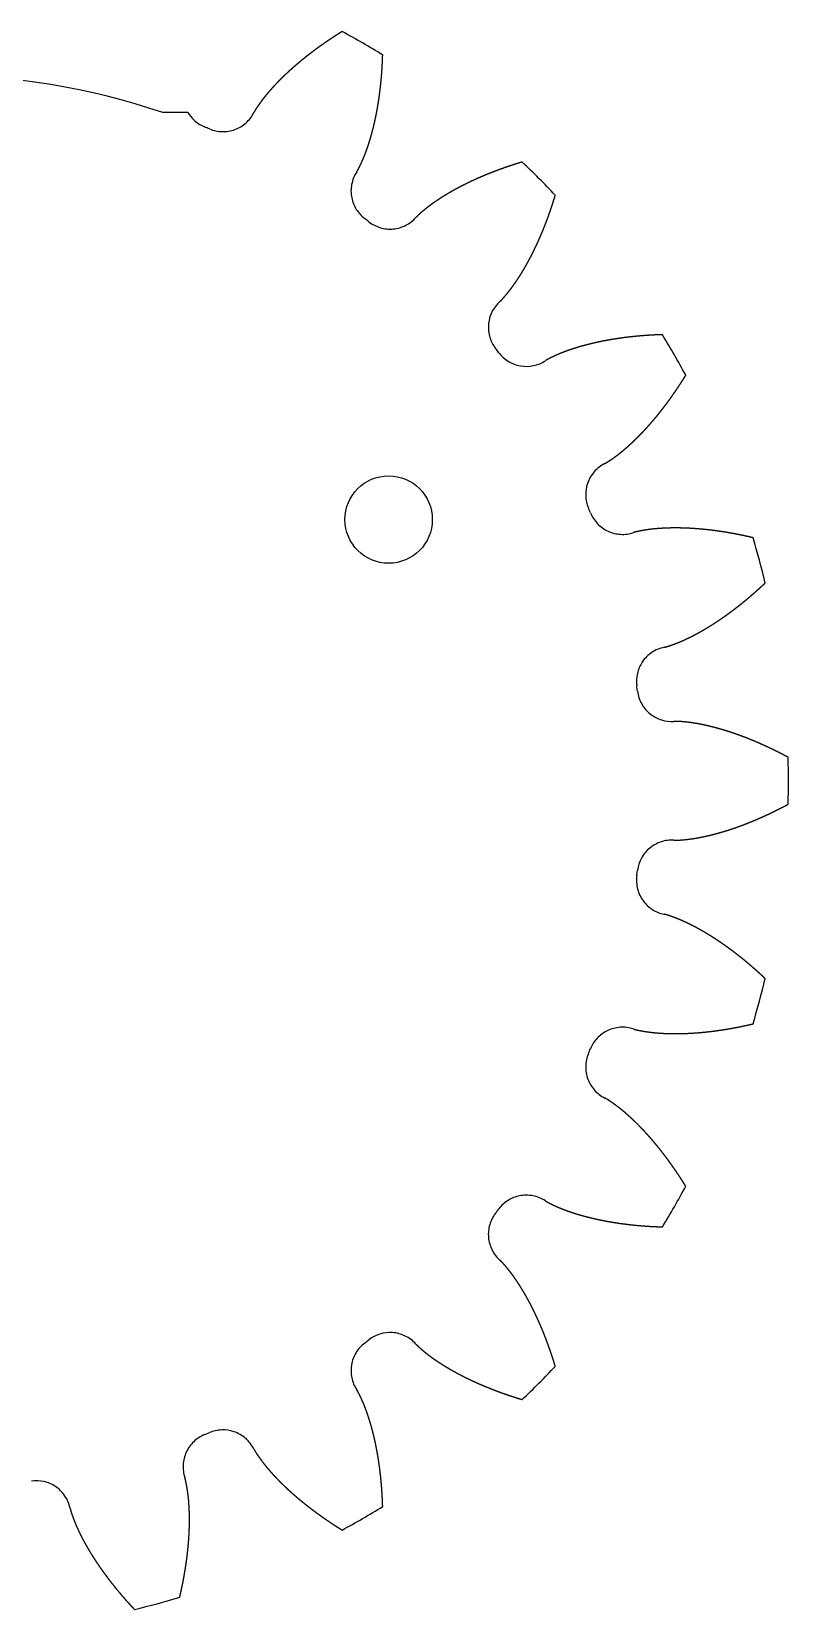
# Model space of a CAD drawing. Header units: millimetres. Extents: x 34 to 112, y -39 to 34.3.
# Drawn here: x 77.3 to 112, y -37.9 to 34.3 of the extents above; entities that cross this region are included whole.
import ezdxf

# ---------------------------------------------------------------- set-up
doc = ezdxf.new("R2010")
doc.units = ezdxf.units.MM
doc.layers.get('0').update_dxf_attribs({"linetype": 'CONTINUOUS'})

msp = doc.modelspace()

# ---------------------------------------------------------------- linework, layer by layer
msp.add_line((84.504, 30.591), (83.352, 30.591))
msp.add_circle((93.694, 11.959), 2)
for radius, start, end in [(39, 58.42315, 61.57685), (32.295, 71.30396, 108.69604), (32.349, 67.28375, 67.71625), (39, 43.42315, 46.57685), (32.349, 52.28375, 52.71625), (39, 28.42315, 31.57685), (32.349, 37.28375, 37.71625), (32.349, 22.28375, 22.71625), (39, 13.42315, 16.57685), (32.349, 7.28375, 7.71625), (39, -1.57685, 1.57685), (32.349, 352.28375, 352.71625), (39, 343.42315, 346.57685), (32.349, 337.28375, 337.71625), (39, 328.42315, 331.57685), (32.349, 322.28375, 322.71625), (32.349, 307.28375, 307.71625), (39, 313.42315, 316.57685), (32.349, 292.28375, 292.71625), (39, 298.42315, 301.57685), (39, 283.42315, 286.57685)]:
    msp.add_arc((73, 0), radius, start, end)
for points, degree, knots in [([(91.563, 34.299), (91.549, 34.29), (91.521, 34.273), (91.479, 34.246), (91.422, 34.211), (91.352, 34.167), (91.283, 34.122), (91.213, 34.077), (91.144, 34.032), (91.075, 33.987), (91.007, 33.941), (90.939, 33.895), (90.871, 33.849), (90.803, 33.803), (90.735, 33.756), (90.668, 33.709), (90.602, 33.662), (90.535, 33.615), (90.469, 33.567), (90.403, 33.519), (90.338, 33.471), (90.272, 33.423), (90.207, 33.374), (90.143, 33.325), (90.079, 33.276), (90.015, 33.227), (89.951, 33.177), (89.888, 33.127), (89.825, 33.077), (89.762, 33.026), (89.7, 32.975), (89.638, 32.924), (89.577, 32.873), (89.515, 32.821), (89.455, 32.769), (89.394, 32.717), (89.334, 32.665), (89.275, 32.612), (89.215, 32.559), (89.156, 32.506), (89.098, 32.452), (89.04, 32.399), (88.982, 32.344), (88.925, 32.29), (88.868, 32.235), (88.812, 32.18), (88.756, 32.125), (88.7, 32.069), (88.645, 32.013), (88.591, 31.957), (88.536, 31.901), (88.483, 31.844), (88.43, 31.787), (88.377, 31.729), (88.325, 31.671), (88.274, 31.613), (88.223, 31.555), (88.172, 31.496), (88.122, 31.437), (88.073, 31.377), (88.024, 31.317), (87.976, 31.257), (87.929, 31.196), (87.883, 31.135), (87.838, 31.073), (87.793, 31.011), (87.749, 30.948), (87.705, 30.885), (87.662, 30.822), (87.62, 30.759), (87.583, 30.7), (87.556, 30.653), (87.538, 30.619), (87.527, 30.598), (87.523, 30.591)], 5, [-1, -1, -1, -1, -1, -1, -0.9857143, -0.9714286, -0.9571429, -0.9428571, -0.9285714, -0.9142857, -0.9, -0.8857143, -0.8714286, -0.8571429, -0.8428571, -0.8285714, -0.8142857, -0.8, -0.7857143, -0.7714286, -0.7571429, -0.7428571, -0.7285714, -0.7142857, -0.7, -0.6857143, -0.6714286, -0.6571429, -0.6428571, -0.6285714, -0.6142857, -0.6, -0.5857143, -0.5714286, -0.5571429, -0.5428571, -0.5285714, -0.5142857, -0.5, -0.4857143, -0.4714286, -0.4571429, -0.4428571, -0.4285714, -0.4142857, -0.4, -0.3857143, -0.3714286, -0.3571429, -0.3428571, -0.3285714, -0.3142857, -0.3, -0.2857143, -0.2714286, -0.2571429, -0.2428571, -0.2285714, -0.2142857, -0.2, -0.1857143, -0.1714286, -0.1571429, -0.1428571, -0.1285714, -0.1142857, -0.1, -0.0857143, -0.0714286, -0.0571429, -0.0428571, -0.0285714, -0.0142857, -0.0064359, -0.0064359, -0.0064359, -0.0064359, -0.0064359, -0.0064359]), ([(92.231, 27.873), (92.235, 27.88), (92.248, 27.9), (92.268, 27.933), (92.295, 27.979), (92.328, 28.04), (92.362, 28.109), (92.395, 28.177), (92.428, 28.247), (92.459, 28.316), (92.491, 28.386), (92.522, 28.456), (92.552, 28.527), (92.581, 28.598), (92.61, 28.67), (92.637, 28.742), (92.664, 28.815), (92.69, 28.887), (92.716, 28.961), (92.741, 29.034), (92.766, 29.108), (92.79, 29.182), (92.813, 29.256), (92.836, 29.33), (92.859, 29.405), (92.881, 29.48), (92.902, 29.556), (92.923, 29.632), (92.943, 29.707), (92.963, 29.783), (92.983, 29.86), (93.002, 29.936), (93.02, 30.013), (93.038, 30.09), (93.056, 30.167), (93.073, 30.245), (93.089, 30.322), (93.106, 30.4), (93.122, 30.478), (93.137, 30.556), (93.152, 30.635), (93.166, 30.713), (93.181, 30.792), (93.194, 30.871), (93.208, 30.95), (93.22, 31.03), (93.233, 31.109), (93.245, 31.189), (93.257, 31.268), (93.268, 31.348), (93.279, 31.428), (93.289, 31.509), (93.299, 31.589), (93.309, 31.67), (93.318, 31.75), (93.327, 31.831), (93.336, 31.912), (93.344, 31.993), (93.352, 32.075), (93.359, 32.156), (93.366, 32.238), (93.373, 32.319), (93.379, 32.401), (93.385, 32.483), (93.391, 32.565), (93.396, 32.647), (93.401, 32.729), (93.405, 32.812), (93.409, 32.894), (93.413, 32.977), (93.416, 33.06), (93.419, 33.126), (93.42, 33.176), (93.422, 33.209), (93.422, 33.226)], 5, [0.0064359, 0.0064359, 0.0064359, 0.0064359, 0.0064359, 0.0064359, 0.0142857, 0.0285714, 0.0428571, 0.0571429, 0.0714286, 0.0857143, 0.1, 0.1142857, 0.1285714, 0.1428571, 0.1571429, 0.1714286, 0.1857143, 0.2, 0.2142857, 0.2285714, 0.2428571, 0.2571429, 0.2714286, 0.2857143, 0.3, 0.3142857, 0.3285714, 0.3428571, 0.3571429, 0.3714286, 0.3857143, 0.4, 0.4142857, 0.4285714, 0.4428571, 0.4571429, 0.4714286, 0.4857143, 0.5, 0.5142857, 0.5285714, 0.5428571, 0.5571429, 0.5714286, 0.5857143, 0.6, 0.6142857, 0.6285714, 0.6428571, 0.6571429, 0.6714286, 0.6857143, 0.7, 0.7142857, 0.7285714, 0.7428571, 0.7571429, 0.7714286, 0.7857143, 0.8, 0.8142857, 0.8285714, 0.8428571, 0.8571429, 0.8714286, 0.8857143, 0.9, 0.9142857, 0.9285714, 0.9428571, 0.9571429, 0.9714286, 0.9857143, 1, 1, 1, 1, 1, 1]), ([(84.504, 30.591), (84.581, 30.461), (84.676, 30.344), (84.927, 30.11), (85.089, 30.006), (85.267, 29.933)], 3, [0.1362712, 0.1362712, 0.1362712, 0.1362712, 0.1815143, 0.1815143, 0.238999, 0.238999, 0.238999, 0.238999]), ([(99.808, 28.326), (99.792, 28.321), (99.76, 28.311), (99.713, 28.297), (99.649, 28.277), (99.57, 28.252), (99.491, 28.227), (99.413, 28.202), (99.334, 28.176), (99.256, 28.151), (99.178, 28.124), (99.1, 28.098), (99.022, 28.071), (98.945, 28.043), (98.868, 28.016), (98.791, 27.988), (98.714, 27.96), (98.638, 27.931), (98.562, 27.902), (98.486, 27.873), (98.41, 27.844), (98.334, 27.814), (98.259, 27.783), (98.184, 27.753), (98.109, 27.722), (98.035, 27.691), (97.96, 27.659), (97.886, 27.627), (97.812, 27.595), (97.739, 27.562), (97.666, 27.529), (97.593, 27.496), (97.52, 27.463), (97.447, 27.428), (97.375, 27.394), (97.303, 27.359), (97.232, 27.324), (97.161, 27.289), (97.09, 27.253), (97.019, 27.217), (96.949, 27.18), (96.879, 27.143), (96.809, 27.106), (96.74, 27.068), (96.671, 27.03), (96.602, 26.991), (96.533, 26.952), (96.465, 26.913), (96.398, 26.873), (96.33, 26.833), (96.264, 26.793), (96.197, 26.752), (96.131, 26.71), (96.065, 26.668), (96, 26.626), (95.935, 26.583), (95.871, 26.539), (95.807, 26.496), (95.743, 26.452), (95.68, 26.407), (95.618, 26.362), (95.556, 26.316), (95.495, 26.269), (95.434, 26.222), (95.374, 26.174), (95.315, 26.125), (95.256, 26.076), (95.198, 26.027), (95.139, 25.977), (95.082, 25.927), (95.032, 25.88), (94.994, 25.841), (94.967, 25.813), (94.951, 25.796), (94.946, 25.789)], 5, [-1, -1, -1, -1, -1, -1, -0.9857143, -0.9714286, -0.9571429, -0.9428571, -0.9285714, -0.9142857, -0.9, -0.8857143, -0.8714286, -0.8571429, -0.8428571, -0.8285714, -0.8142857, -0.8, -0.7857143, -0.7714286, -0.7571429, -0.7428571, -0.7285714, -0.7142857, -0.7, -0.6857143, -0.6714286, -0.6571429, -0.6428571, -0.6285714, -0.6142857, -0.6, -0.5857143, -0.5714286, -0.5571429, -0.5428571, -0.5285714, -0.5142857, -0.5, -0.4857143, -0.4714286, -0.4571429, -0.4428571, -0.4285714, -0.4142857, -0.4, -0.3857143, -0.3714286, -0.3571429, -0.3428571, -0.3285714, -0.3142857, -0.3, -0.2857143, -0.2714286, -0.2571429, -0.2428571, -0.2285714, -0.2142857, -0.2, -0.1857143, -0.1714286, -0.1571429, -0.1428571, -0.1285714, -0.1142857, -0.1, -0.0857143, -0.0714286, -0.0571429, -0.0428571, -0.0285714, -0.0142857, -0.0064359, -0.0064359, -0.0064359, -0.0064359, -0.0064359, -0.0064359]), ([(92.231, 27.873), (92.117, 27.7), (92.039, 27.507), (91.96, 27.101), (91.96, 26.892), (92.039, 26.502), (92.11, 26.322), (92.313, 25.997), (92.443, 25.855), (92.596, 25.738)], 3, [0, 0, 0, 0, 0.0620148, 0.0620148, 0.1240296, 0.1240296, 0.1815143, 0.1815143, 0.238999, 0.238999, 0.238999, 0.238999]), ([(98.789, 21.946), (98.796, 21.951), (98.813, 21.967), (98.841, 21.994), (98.88, 22.032), (98.927, 22.082), (98.977, 22.139), (99.027, 22.198), (99.076, 22.256), (99.125, 22.315), (99.174, 22.374), (99.222, 22.434), (99.269, 22.495), (99.316, 22.556), (99.362, 22.618), (99.407, 22.68), (99.452, 22.743), (99.496, 22.807), (99.539, 22.871), (99.583, 22.935), (99.626, 23), (99.668, 23.065), (99.71, 23.131), (99.752, 23.197), (99.793, 23.264), (99.833, 23.33), (99.873, 23.398), (99.913, 23.465), (99.952, 23.533), (99.991, 23.602), (100.03, 23.671), (100.068, 23.74), (100.106, 23.809), (100.143, 23.879), (100.18, 23.949), (100.217, 24.019), (100.253, 24.09), (100.289, 24.161), (100.324, 24.232), (100.359, 24.303), (100.394, 24.375), (100.428, 24.447), (100.463, 24.52), (100.496, 24.593), (100.529, 24.666), (100.562, 24.739), (100.595, 24.812), (100.627, 24.886), (100.659, 24.96), (100.691, 25.035), (100.722, 25.109), (100.753, 25.184), (100.783, 25.259), (100.814, 25.334), (100.844, 25.41), (100.873, 25.486), (100.902, 25.562), (100.931, 25.638), (100.96, 25.714), (100.988, 25.791), (101.016, 25.868), (101.043, 25.945), (101.071, 26.022), (101.098, 26.1), (101.124, 26.178), (101.151, 26.256), (101.176, 26.334), (101.202, 26.413), (101.227, 26.491), (101.252, 26.57), (101.277, 26.649), (101.297, 26.713), (101.311, 26.76), (101.321, 26.792), (101.326, 26.808)], 5, [0.0064359, 0.0064359, 0.0064359, 0.0064359, 0.0064359, 0.0064359, 0.0142857, 0.0285714, 0.0428571, 0.0571429, 0.0714286, 0.0857143, 0.1, 0.1142857, 0.1285714, 0.1428571, 0.1571429, 0.1714286, 0.1857143, 0.2, 0.2142857, 0.2285714, 0.2428571, 0.2571429, 0.2714286, 0.2857143, 0.3, 0.3142857, 0.3285714, 0.3428571, 0.3571429, 0.3714286, 0.3857143, 0.4, 0.4142857, 0.4285714, 0.4428571, 0.4571429, 0.4714286, 0.4857143, 0.5, 0.5142857, 0.5285714, 0.5428571, 0.5571429, 0.5714286, 0.5857143, 0.6, 0.6142857, 0.6285714, 0.6428571, 0.6571429, 0.6714286, 0.6857143, 0.7, 0.7142857, 0.7285714, 0.7428571, 0.7571429, 0.7714286, 0.7857143, 0.8, 0.8142857, 0.8285714, 0.8428571, 0.8571429, 0.8714286, 0.8857143, 0.9, 0.9142857, 0.9285714, 0.9428571, 0.9571429, 0.9714286, 0.9857143, 1, 1, 1, 1, 1, 1]), ([(98.789, 21.946), (98.635, 21.808), (98.509, 21.642), (98.328, 21.27), (98.275, 21.069), (98.249, 20.671), (98.272, 20.479), (98.384, 20.113), (98.473, 19.941), (98.59, 19.79)], 3, [0, 0, 0, 0, 0.0620148, 0.0620148, 0.1240296, 0.1240296, 0.1815143, 0.1815143, 0.238999, 0.238999, 0.238999, 0.238999]), ([(106.226, 20.422), (106.209, 20.422), (106.176, 20.42), (106.126, 20.419), (106.06, 20.416), (105.977, 20.413), (105.894, 20.409), (105.812, 20.405), (105.729, 20.401), (105.647, 20.396), (105.565, 20.391), (105.483, 20.385), (105.401, 20.379), (105.319, 20.373), (105.238, 20.366), (105.156, 20.359), (105.075, 20.352), (104.993, 20.344), (104.912, 20.336), (104.831, 20.327), (104.75, 20.318), (104.67, 20.309), (104.589, 20.299), (104.509, 20.289), (104.428, 20.279), (104.348, 20.268), (104.268, 20.257), (104.189, 20.245), (104.109, 20.233), (104.03, 20.22), (103.95, 20.208), (103.871, 20.194), (103.792, 20.181), (103.713, 20.166), (103.635, 20.152), (103.556, 20.137), (103.478, 20.122), (103.4, 20.106), (103.322, 20.089), (103.245, 20.073), (103.167, 20.056), (103.09, 20.038), (103.013, 20.02), (102.936, 20.001), (102.86, 19.983), (102.783, 19.963), (102.707, 19.943), (102.632, 19.923), (102.556, 19.902), (102.48, 19.881), (102.405, 19.859), (102.33, 19.836), (102.256, 19.813), (102.182, 19.79), (102.108, 19.766), (102.034, 19.741), (101.961, 19.716), (101.887, 19.69), (101.815, 19.664), (101.742, 19.637), (101.67, 19.61), (101.598, 19.581), (101.527, 19.552), (101.456, 19.522), (101.386, 19.491), (101.316, 19.459), (101.247, 19.428), (101.177, 19.395), (101.109, 19.362), (101.04, 19.328), (100.979, 19.295), (100.933, 19.268), (100.9, 19.248), (100.88, 19.235), (100.873, 19.231)], 5, [-1, -1, -1, -1, -1, -1, -0.9857143, -0.9714286, -0.9571429, -0.9428571, -0.9285714, -0.9142857, -0.9, -0.8857143, -0.8714286, -0.8571429, -0.8428571, -0.8285714, -0.8142857, -0.8, -0.7857143, -0.7714286, -0.7571429, -0.7428571, -0.7285714, -0.7142857, -0.7, -0.6857143, -0.6714286, -0.6571429, -0.6428571, -0.6285714, -0.6142857, -0.6, -0.5857143, -0.5714286, -0.5571429, -0.5428571, -0.5285714, -0.5142857, -0.5, -0.4857143, -0.4714286, -0.4571429, -0.4428571, -0.4285714, -0.4142857, -0.4, -0.3857143, -0.3714286, -0.3571429, -0.3428571, -0.3285714, -0.3142857, -0.3, -0.2857143, -0.2714286, -0.2571429, -0.2428571, -0.2285714, -0.2142857, -0.2, -0.1857143, -0.1714286, -0.1571429, -0.1428571, -0.1285714, -0.1142857, -0.1, -0.0857143, -0.0714286, -0.0571429, -0.0428571, -0.0285714, -0.0142857, -0.0064359, -0.0064359, -0.0064359, -0.0064359, -0.0064359, -0.0064359]), ([(103.591, 14.523), (103.598, 14.527), (103.619, 14.538), (103.653, 14.556), (103.7, 14.583), (103.759, 14.62), (103.822, 14.662), (103.885, 14.705), (103.948, 14.749), (104.011, 14.793), (104.073, 14.838), (104.135, 14.883), (104.196, 14.929), (104.257, 14.976), (104.317, 15.024), (104.377, 15.073), (104.437, 15.122), (104.496, 15.172), (104.555, 15.223), (104.613, 15.274), (104.671, 15.325), (104.729, 15.377), (104.787, 15.43), (104.844, 15.483), (104.901, 15.536), (104.957, 15.591), (105.013, 15.645), (105.069, 15.7), (105.125, 15.756), (105.18, 15.812), (105.235, 15.868), (105.29, 15.925), (105.344, 15.982), (105.399, 16.04), (105.452, 16.098), (105.506, 16.156), (105.559, 16.215), (105.612, 16.275), (105.665, 16.334), (105.717, 16.394), (105.769, 16.455), (105.821, 16.515), (105.873, 16.577), (105.924, 16.638), (105.975, 16.7), (106.026, 16.762), (106.077, 16.825), (106.127, 16.888), (106.177, 16.951), (106.227, 17.015), (106.276, 17.079), (106.325, 17.143), (106.374, 17.207), (106.423, 17.272), (106.471, 17.338), (106.519, 17.403), (106.567, 17.469), (106.615, 17.535), (106.662, 17.602), (106.709, 17.668), (106.756, 17.735), (106.803, 17.803), (106.849, 17.871), (106.895, 17.939), (106.941, 18.007), (106.987, 18.075), (107.032, 18.144), (107.077, 18.213), (107.122, 18.283), (107.167, 18.352), (107.211, 18.422), (107.246, 18.479), (107.273, 18.521), (107.29, 18.549), (107.299, 18.563)], 5, [0.0064359, 0.0064359, 0.0064359, 0.0064359, 0.0064359, 0.0064359, 0.0142857, 0.0285714, 0.0428571, 0.0571429, 0.0714286, 0.0857143, 0.1, 0.1142857, 0.1285714, 0.1428571, 0.1571429, 0.1714286, 0.1857143, 0.2, 0.2142857, 0.2285714, 0.2428571, 0.2571429, 0.2714286, 0.2857143, 0.3, 0.3142857, 0.3285714, 0.3428571, 0.3571429, 0.3714286, 0.3857143, 0.4, 0.4142857, 0.4285714, 0.4428571, 0.4571429, 0.4714286, 0.4857143, 0.5, 0.5142857, 0.5285714, 0.5428571, 0.5571429, 0.5714286, 0.5857143, 0.6, 0.6142857, 0.6285714, 0.6428571, 0.6571429, 0.6714286, 0.6857143, 0.7, 0.7142857, 0.7285714, 0.7428571, 0.7571429, 0.7714286, 0.7857143, 0.8, 0.8142857, 0.8285714, 0.8428571, 0.8571429, 0.8714286, 0.8857143, 0.9, 0.9142857, 0.9285714, 0.9428571, 0.9571429, 0.9714286, 0.9857143, 1, 1, 1, 1, 1, 1]), ([(103.591, 14.523), (103.406, 14.43), (103.241, 14.302), (102.97, 13.99), (102.866, 13.809), (102.739, 13.432), (102.711, 13.241), (102.724, 12.858), (102.766, 12.669), (102.84, 12.492)], 3, [0, 0, 0, 0, 0.0620148, 0.0620148, 0.1240296, 0.1240296, 0.1815143, 0.1815143, 0.238999, 0.238999, 0.238999, 0.238999]), ([(110.379, 11.127), (110.363, 11.131), (110.331, 11.138), (110.282, 11.149), (110.217, 11.164), (110.137, 11.182), (110.056, 11.2), (109.975, 11.217), (109.894, 11.234), (109.814, 11.251), (109.733, 11.267), (109.652, 11.283), (109.571, 11.299), (109.491, 11.314), (109.41, 11.328), (109.33, 11.343), (109.249, 11.357), (109.169, 11.37), (109.088, 11.383), (109.008, 11.396), (108.927, 11.408), (108.847, 11.42), (108.767, 11.432), (108.686, 11.443), (108.606, 11.453), (108.526, 11.464), (108.446, 11.473), (108.366, 11.483), (108.286, 11.492), (108.206, 11.5), (108.126, 11.508), (108.046, 11.516), (107.966, 11.523), (107.886, 11.53), (107.807, 11.536), (107.727, 11.542), (107.648, 11.548), (107.568, 11.552), (107.489, 11.557), (107.409, 11.561), (107.33, 11.564), (107.251, 11.567), (107.172, 11.57), (107.093, 11.572), (107.014, 11.573), (106.935, 11.574), (106.857, 11.575), (106.778, 11.575), (106.7, 11.574), (106.621, 11.573), (106.543, 11.571), (106.465, 11.569), (106.387, 11.566), (106.309, 11.563), (106.232, 11.558), (106.154, 11.554), (106.077, 11.548), (105.999, 11.543), (105.922, 11.536), (105.845, 11.529), (105.768, 11.521), (105.692, 11.512), (105.615, 11.502), (105.539, 11.492), (105.464, 11.48), (105.388, 11.468), (105.313, 11.455), (105.237, 11.441), (105.162, 11.427), (105.087, 11.412), (105.02, 11.396), (104.968, 11.382), (104.931, 11.371), (104.908, 11.364), (104.9, 11.361)], 5, [-1, -1, -1, -1, -1, -1, -0.9857143, -0.9714286, -0.9571429, -0.9428571, -0.9285714, -0.9142857, -0.9, -0.8857143, -0.8714286, -0.8571429, -0.8428571, -0.8285714, -0.8142857, -0.8, -0.7857143, -0.7714286, -0.7571429, -0.7428571, -0.7285714, -0.7142857, -0.7, -0.6857143, -0.6714286, -0.6571429, -0.6428571, -0.6285714, -0.6142857, -0.6, -0.5857143, -0.5714286, -0.5571429, -0.5428571, -0.5285714, -0.5142857, -0.5, -0.4857143, -0.4714286, -0.4571429, -0.4428571, -0.4285714, -0.4142857, -0.4, -0.3857143, -0.3714286, -0.3571429, -0.3428571, -0.3285714, -0.3142857, -0.3, -0.2857143, -0.2714286, -0.2571429, -0.2428571, -0.2285714, -0.2142857, -0.2, -0.1857143, -0.1714286, -0.1571429, -0.1428571, -0.1285714, -0.1142857, -0.1, -0.0857143, -0.0714286, -0.0571429, -0.0428571, -0.0285714, -0.0142857, -0.0064359, -0.0064359, -0.0064359, -0.0064359, -0.0064359, -0.0064359]), ([(106.307, 6.111), (106.315, 6.113), (106.338, 6.118), (106.376, 6.127), (106.428, 6.14), (106.495, 6.16), (106.567, 6.185), (106.639, 6.21), (106.711, 6.236), (106.783, 6.263), (106.854, 6.29), (106.926, 6.318), (106.997, 6.346), (107.068, 6.376), (107.139, 6.407), (107.209, 6.438), (107.279, 6.471), (107.349, 6.504), (107.419, 6.537), (107.489, 6.571), (107.559, 6.606), (107.628, 6.641), (107.697, 6.677), (107.766, 6.713), (107.835, 6.751), (107.903, 6.788), (107.972, 6.826), (108.04, 6.865), (108.108, 6.904), (108.176, 6.944), (108.244, 6.984), (108.311, 7.025), (108.379, 7.066), (108.446, 7.108), (108.513, 7.15), (108.58, 7.193), (108.647, 7.236), (108.713, 7.279), (108.779, 7.323), (108.846, 7.368), (108.912, 7.413), (108.978, 7.458), (109.043, 7.504), (109.109, 7.55), (109.174, 7.596), (109.239, 7.643), (109.304, 7.691), (109.369, 7.738), (109.434, 7.787), (109.498, 7.835), (109.562, 7.884), (109.627, 7.933), (109.691, 7.983), (109.754, 8.033), (109.818, 8.084), (109.882, 8.135), (109.945, 8.186), (110.008, 8.237), (110.071, 8.289), (110.134, 8.342), (110.196, 8.394), (110.259, 8.447), (110.321, 8.501), (110.383, 8.555), (110.445, 8.609), (110.507, 8.663), (110.569, 8.718), (110.63, 8.773), (110.691, 8.828), (110.752, 8.884), (110.813, 8.94), (110.862, 8.985), (110.898, 9.019), (110.923, 9.042), (110.935, 9.053)], 5, [0.0064359, 0.0064359, 0.0064359, 0.0064359, 0.0064359, 0.0064359, 0.0142857, 0.0285714, 0.0428571, 0.0571429, 0.0714286, 0.0857143, 0.1, 0.1142857, 0.1285714, 0.1428571, 0.1571429, 0.1714286, 0.1857143, 0.2, 0.2142857, 0.2285714, 0.2428571, 0.2571429, 0.2714286, 0.2857143, 0.3, 0.3142857, 0.3285714, 0.3428571, 0.3571429, 0.3714286, 0.3857143, 0.4, 0.4142857, 0.4285714, 0.4428571, 0.4571429, 0.4714286, 0.4857143, 0.5, 0.5142857, 0.5285714, 0.5428571, 0.5571429, 0.5714286, 0.5857143, 0.6, 0.6142857, 0.6285714, 0.6428571, 0.6571429, 0.6714286, 0.6857143, 0.7, 0.7142857, 0.7285714, 0.7428571, 0.7571429, 0.7714286, 0.7857143, 0.8, 0.8142857, 0.8285714, 0.8428571, 0.8571429, 0.8714286, 0.8857143, 0.9, 0.9142857, 0.9285714, 0.9428571, 0.9571429, 0.9714286, 0.9857143, 1, 1, 1, 1, 1, 1]), ([(106.307, 6.111), (106.105, 6.069), (105.913, 5.988), (105.57, 5.757), (105.423, 5.609), (105.202, 5.277), (105.125, 5.1), (105.039, 4.726), (105.031, 4.533), (105.056, 4.343)], 3, [0, 0, 0, 0, 0.0620148, 0.0620148, 0.1240296, 0.1240296, 0.1815143, 0.1815143, 0.238999, 0.238999, 0.238999, 0.238999]), ([(105.088, 4.101), (105.114, 3.896), (105.18, 3.698), (105.385, 3.339), (105.521, 3.181), (105.834, 2.935), (106.005, 2.845), (106.371, 2.73), (106.563, 2.707), (106.754, 2.718)], 3, [0, 0, 0, 0, 0.0620148, 0.0620148, 0.1240296, 0.1240296, 0.1815143, 0.1815143, 0.238999, 0.238999, 0.238999, 0.238999]), ([(111.985, 1.073), (111.971, 1.081), (111.941, 1.097), (111.897, 1.12), (111.839, 1.151), (111.765, 1.19), (111.692, 1.228), (111.618, 1.265), (111.545, 1.303), (111.471, 1.34), (111.397, 1.376), (111.324, 1.412), (111.25, 1.448), (111.176, 1.484), (111.102, 1.519), (111.027, 1.553), (110.953, 1.588), (110.879, 1.622), (110.805, 1.655), (110.73, 1.688), (110.656, 1.721), (110.581, 1.753), (110.507, 1.785), (110.432, 1.817), (110.357, 1.848), (110.282, 1.878), (110.208, 1.908), (110.133, 1.938), (110.058, 1.968), (109.983, 1.997), (109.907, 2.025), (109.832, 2.053), (109.757, 2.081), (109.682, 2.108), (109.607, 2.135), (109.531, 2.161), (109.456, 2.187), (109.38, 2.212), (109.305, 2.237), (109.229, 2.261), (109.154, 2.285), (109.078, 2.308), (109.002, 2.331), (108.926, 2.354), (108.851, 2.375), (108.775, 2.397), (108.699, 2.418), (108.623, 2.438), (108.547, 2.458), (108.471, 2.477), (108.395, 2.495), (108.319, 2.513), (108.243, 2.531), (108.167, 2.547), (108.091, 2.564), (108.015, 2.579), (107.938, 2.594), (107.862, 2.608), (107.786, 2.622), (107.71, 2.635), (107.634, 2.647), (107.557, 2.659), (107.481, 2.669), (107.405, 2.678), (107.329, 2.687), (107.252, 2.694), (107.176, 2.701), (107.1, 2.708), (107.024, 2.714), (106.948, 2.719), (106.878, 2.721), (106.825, 2.721), (106.786, 2.719), (106.762, 2.718), (106.754, 2.718)], 5, [-1, -1, -1, -1, -1, -1, -0.9857143, -0.9714286, -0.9571429, -0.9428571, -0.9285714, -0.9142857, -0.9, -0.8857143, -0.8714286, -0.8571429, -0.8428571, -0.8285714, -0.8142857, -0.8, -0.7857143, -0.7714286, -0.7571429, -0.7428571, -0.7285714, -0.7142857, -0.7, -0.6857143, -0.6714286, -0.6571429, -0.6428571, -0.6285714, -0.6142857, -0.6, -0.5857143, -0.5714286, -0.5571429, -0.5428571, -0.5285714, -0.5142857, -0.5, -0.4857143, -0.4714286, -0.4571429, -0.4428571, -0.4285714, -0.4142857, -0.4, -0.3857143, -0.3714286, -0.3571429, -0.3428571, -0.3285714, -0.3142857, -0.3, -0.2857143, -0.2714286, -0.2571429, -0.2428571, -0.2285714, -0.2142857, -0.2, -0.1857143, -0.1714286, -0.1571429, -0.1428571, -0.1285714, -0.1142857, -0.1, -0.0857143, -0.0714286, -0.0571429, -0.0428571, -0.0285714, -0.0142857, -0.0064359, -0.0064359, -0.0064359, -0.0064359, -0.0064359, -0.0064359]), ([(106.754, -2.718), (106.762, -2.718), (106.786, -2.719), (106.825, -2.721), (106.878, -2.721), (106.948, -2.719), (107.024, -2.714), (107.1, -2.708), (107.176, -2.701), (107.252, -2.694), (107.329, -2.687), (107.405, -2.678), (107.481, -2.669), (107.557, -2.659), (107.634, -2.647), (107.71, -2.635), (107.786, -2.622), (107.862, -2.608), (107.938, -2.594), (108.015, -2.579), (108.091, -2.564), (108.167, -2.547), (108.243, -2.531), (108.319, -2.513), (108.395, -2.495), (108.471, -2.477), (108.547, -2.458), (108.623, -2.438), (108.699, -2.418), (108.775, -2.397), (108.851, -2.375), (108.926, -2.354), (109.002, -2.331), (109.078, -2.308), (109.154, -2.285), (109.229, -2.261), (109.305, -2.237), (109.38, -2.212), (109.456, -2.187), (109.531, -2.161), (109.607, -2.135), (109.682, -2.108), (109.757, -2.081), (109.832, -2.053), (109.907, -2.025), (109.983, -1.997), (110.058, -1.968), (110.133, -1.938), (110.208, -1.908), (110.282, -1.878), (110.357, -1.848), (110.432, -1.817), (110.507, -1.785), (110.581, -1.753), (110.656, -1.721), (110.73, -1.688), (110.805, -1.655), (110.879, -1.622), (110.953, -1.588), (111.027, -1.553), (111.102, -1.519), (111.176, -1.484), (111.25, -1.448), (111.324, -1.412), (111.397, -1.376), (111.471, -1.34), (111.545, -1.303), (111.618, -1.265), (111.692, -1.228), (111.765, -1.19), (111.839, -1.151), (111.897, -1.12), (111.941, -1.097), (111.971, -1.081), (111.985, -1.073)], 5, [0.0064359, 0.0064359, 0.0064359, 0.0064359, 0.0064359, 0.0064359, 0.0142857, 0.0285714, 0.0428571, 0.0571429, 0.0714286, 0.0857143, 0.1, 0.1142857, 0.1285714, 0.1428571, 0.1571429, 0.1714286, 0.1857143, 0.2, 0.2142857, 0.2285714, 0.2428571, 0.2571429, 0.2714286, 0.2857143, 0.3, 0.3142857, 0.3285714, 0.3428571, 0.3571429, 0.3714286, 0.3857143, 0.4, 0.4142857, 0.4285714, 0.4428571, 0.4571429, 0.4714286, 0.4857143, 0.5, 0.5142857, 0.5285714, 0.5428571, 0.5571429, 0.5714286, 0.5857143, 0.6, 0.6142857, 0.6285714, 0.6428571, 0.6571429, 0.6714286, 0.6857143, 0.7, 0.7142857, 0.7285714, 0.7428571, 0.7571429, 0.7714286, 0.7857143, 0.8, 0.8142857, 0.8285714, 0.8428571, 0.8571429, 0.8714286, 0.8857143, 0.9, 0.9142857, 0.9285714, 0.9428571, 0.9571429, 0.9714286, 0.9857143, 1, 1, 1, 1, 1, 1]), ([(105.056, -4.343), (105.029, -4.548), (105.041, -4.757), (105.145, -5.157), (105.236, -5.345), (105.475, -5.663), (105.617, -5.794), (105.941, -6), (106.12, -6.072), (106.307, -6.111)], 3, [0, 0, 0, 0, 0.0620148, 0.0620148, 0.1240296, 0.1240296, 0.1815143, 0.1815143, 0.238999, 0.238999, 0.238999, 0.238999]), ([(110.935, -9.053), (110.923, -9.042), (110.898, -9.019), (110.862, -8.985), (110.813, -8.94), (110.752, -8.884), (110.691, -8.828), (110.63, -8.773), (110.569, -8.718), (110.507, -8.663), (110.445, -8.609), (110.383, -8.555), (110.321, -8.501), (110.259, -8.447), (110.196, -8.394), (110.134, -8.342), (110.071, -8.289), (110.008, -8.237), (109.945, -8.186), (109.882, -8.135), (109.818, -8.084), (109.754, -8.033), (109.691, -7.983), (109.627, -7.933), (109.562, -7.884), (109.498, -7.835), (109.434, -7.787), (109.369, -7.738), (109.304, -7.691), (109.239, -7.643), (109.174, -7.596), (109.109, -7.55), (109.043, -7.504), (108.978, -7.458), (108.912, -7.413), (108.846, -7.368), (108.779, -7.323), (108.713, -7.279), (108.647, -7.236), (108.58, -7.193), (108.513, -7.15), (108.446, -7.108), (108.379, -7.066), (108.311, -7.025), (108.244, -6.984), (108.176, -6.944), (108.108, -6.904), (108.04, -6.865), (107.972, -6.826), (107.903, -6.788), (107.835, -6.751), (107.766, -6.713), (107.697, -6.677), (107.628, -6.641), (107.559, -6.606), (107.489, -6.571), (107.419, -6.537), (107.349, -6.504), (107.279, -6.471), (107.209, -6.438), (107.139, -6.407), (107.068, -6.376), (106.997, -6.346), (106.926, -6.318), (106.854, -6.29), (106.783, -6.263), (106.711, -6.236), (106.639, -6.21), (106.567, -6.185), (106.495, -6.16), (106.428, -6.14), (106.376, -6.127), (106.338, -6.118), (106.315, -6.113), (106.307, -6.111)], 5, [-1, -1, -1, -1, -1, -1, -0.9857143, -0.9714286, -0.9571429, -0.9428571, -0.9285714, -0.9142857, -0.9, -0.8857143, -0.8714286, -0.8571429, -0.8428571, -0.8285714, -0.8142857, -0.8, -0.7857143, -0.7714286, -0.7571429, -0.7428571, -0.7285714, -0.7142857, -0.7, -0.6857143, -0.6714286, -0.6571429, -0.6428571, -0.6285714, -0.6142857, -0.6, -0.5857143, -0.5714286, -0.5571429, -0.5428571, -0.5285714, -0.5142857, -0.5, -0.4857143, -0.4714286, -0.4571429, -0.4428571, -0.4285714, -0.4142857, -0.4, -0.3857143, -0.3714286, -0.3571429, -0.3428571, -0.3285714, -0.3142857, -0.3, -0.2857143, -0.2714286, -0.2571429, -0.2428571, -0.2285714, -0.2142857, -0.2, -0.1857143, -0.1714286, -0.1571429, -0.1428571, -0.1285714, -0.1142857, -0.1, -0.0857143, -0.0714286, -0.0571429, -0.0428571, -0.0285714, -0.0142857, -0.0064359, -0.0064359, -0.0064359, -0.0064359, -0.0064359, -0.0064359]), ([(104.9, -11.361), (104.704, -11.296), (104.497, -11.27), (104.085, -11.299), (103.883, -11.354), (103.526, -11.531), (103.371, -11.646), (103.11, -11.927), (103.006, -12.089), (102.933, -12.267)], 3, [0, 0, 0, 0, 0.0620148, 0.0620148, 0.1240296, 0.1240296, 0.1815143, 0.1815143, 0.238999, 0.238999, 0.238999, 0.238999]), ([(104.9, -11.361), (104.908, -11.364), (104.931, -11.371), (104.968, -11.382), (105.02, -11.396), (105.087, -11.412), (105.162, -11.427), (105.237, -11.441), (105.313, -11.455), (105.388, -11.468), (105.464, -11.48), (105.539, -11.492), (105.615, -11.502), (105.692, -11.512), (105.768, -11.521), (105.845, -11.529), (105.922, -11.536), (105.999, -11.543), (106.077, -11.548), (106.154, -11.554), (106.232, -11.558), (106.309, -11.563), (106.387, -11.566), (106.465, -11.569), (106.543, -11.571), (106.621, -11.573), (106.7, -11.574), (106.778, -11.575), (106.857, -11.575), (106.935, -11.574), (107.014, -11.573), (107.093, -11.572), (107.172, -11.57), (107.251, -11.567), (107.33, -11.564), (107.409, -11.561), (107.489, -11.557), (107.568, -11.552), (107.648, -11.548), (107.727, -11.542), (107.807, -11.536), (107.886, -11.53), (107.966, -11.523), (108.046, -11.516), (108.126, -11.508), (108.206, -11.5), (108.286, -11.492), (108.366, -11.483), (108.446, -11.473), (108.526, -11.464), (108.606, -11.453), (108.686, -11.443), (108.767, -11.432), (108.847, -11.42), (108.927, -11.408), (109.008, -11.396), (109.088, -11.383), (109.169, -11.37), (109.249, -11.357), (109.33, -11.343), (109.41, -11.328), (109.491, -11.314), (109.571, -11.299), (109.652, -11.283), (109.733, -11.267), (109.814, -11.251), (109.894, -11.234), (109.975, -11.217), (110.056, -11.2), (110.137, -11.182), (110.217, -11.164), (110.282, -11.149), (110.331, -11.138), (110.363, -11.131), (110.379, -11.127)], 5, [0.0064359, 0.0064359, 0.0064359, 0.0064359, 0.0064359, 0.0064359, 0.0142857, 0.0285714, 0.0428571, 0.0571429, 0.0714286, 0.0857143, 0.1, 0.1142857, 0.1285714, 0.1428571, 0.1571429, 0.1714286, 0.1857143, 0.2, 0.2142857, 0.2285714, 0.2428571, 0.2571429, 0.2714286, 0.2857143, 0.3, 0.3142857, 0.3285714, 0.3428571, 0.3571429, 0.3714286, 0.3857143, 0.4, 0.4142857, 0.4285714, 0.4428571, 0.4571429, 0.4714286, 0.4857143, 0.5, 0.5142857, 0.5285714, 0.5428571, 0.5571429, 0.5714286, 0.5857143, 0.6, 0.6142857, 0.6285714, 0.6428571, 0.6571429, 0.6714286, 0.6857143, 0.7, 0.7142857, 0.7285714, 0.7428571, 0.7571429, 0.7714286, 0.7857143, 0.8, 0.8142857, 0.8285714, 0.8428571, 0.8571429, 0.8714286, 0.8857143, 0.9, 0.9142857, 0.9285714, 0.9428571, 0.9571429, 0.9714286, 0.9857143, 1, 1, 1, 1, 1, 1]), ([(107.299, -18.563), (107.29, -18.549), (107.273, -18.521), (107.246, -18.479), (107.211, -18.422), (107.167, -18.352), (107.122, -18.283), (107.077, -18.213), (107.032, -18.144), (106.987, -18.075), (106.941, -18.007), (106.895, -17.939), (106.849, -17.871), (106.803, -17.803), (106.756, -17.735), (106.709, -17.668), (106.662, -17.602), (106.615, -17.535), (106.567, -17.469), (106.519, -17.403), (106.471, -17.338), (106.423, -17.272), (106.374, -17.207), (106.325, -17.143), (106.276, -17.079), (106.227, -17.015), (106.177, -16.951), (106.127, -16.888), (106.077, -16.825), (106.026, -16.762), (105.975, -16.7), (105.924, -16.638), (105.873, -16.577), (105.821, -16.515), (105.769, -16.455), (105.717, -16.394), (105.665, -16.334), (105.612, -16.275), (105.559, -16.215), (105.506, -16.156), (105.452, -16.098), (105.399, -16.04), (105.344, -15.982), (105.29, -15.925), (105.235, -15.868), (105.18, -15.812), (105.125, -15.756), (105.069, -15.7), (105.013, -15.645), (104.957, -15.591), (104.901, -15.536), (104.844, -15.483), (104.787, -15.43), (104.729, -15.377), (104.671, -15.325), (104.613, -15.274), (104.555, -15.223), (104.496, -15.172), (104.437, -15.122), (104.377, -15.073), (104.317, -15.024), (104.257, -14.976), (104.196, -14.929), (104.135, -14.883), (104.073, -14.838), (104.011, -14.793), (103.948, -14.749), (103.885, -14.705), (103.822, -14.662), (103.759, -14.62), (103.7, -14.583), (103.653, -14.556), (103.619, -14.538), (103.598, -14.527), (103.591, -14.523)], 5, [-1, -1, -1, -1, -1, -1, -0.9857143, -0.9714286, -0.9571429, -0.9428571, -0.9285714, -0.9142857, -0.9, -0.8857143, -0.8714286, -0.8571429, -0.8428571, -0.8285714, -0.8142857, -0.8, -0.7857143, -0.7714286, -0.7571429, -0.7428571, -0.7285714, -0.7142857, -0.7, -0.6857143, -0.6714286, -0.6571429, -0.6428571, -0.6285714, -0.6142857, -0.6, -0.5857143, -0.5714286, -0.5571429, -0.5428571, -0.5285714, -0.5142857, -0.5, -0.4857143, -0.4714286, -0.4571429, -0.4428571, -0.4285714, -0.4142857, -0.4, -0.3857143, -0.3714286, -0.3571429, -0.3428571, -0.3285714, -0.3142857, -0.3, -0.2857143, -0.2714286, -0.2571429, -0.2428571, -0.2285714, -0.2142857, -0.2, -0.1857143, -0.1714286, -0.1571429, -0.1428571, -0.1285714, -0.1142857, -0.1, -0.0857143, -0.0714286, -0.0571429, -0.0428571, -0.0285714, -0.0142857, -0.0064359, -0.0064359, -0.0064359, -0.0064359, -0.0064359, -0.0064359]), ([(100.873, -19.231), (100.7, -19.117), (100.507, -19.039), (100.101, -18.96), (99.892, -18.96), (99.502, -19.039), (99.322, -19.11), (98.997, -19.313), (98.855, -19.443), (98.738, -19.596)], 3, [0, 0, 0, 0, 0.0620148, 0.0620148, 0.1240296, 0.1240296, 0.1815143, 0.1815143, 0.238999, 0.238999, 0.238999, 0.238999]), ([(100.873, -19.231), (100.88, -19.235), (100.9, -19.248), (100.933, -19.268), (100.979, -19.295), (101.04, -19.328), (101.109, -19.362), (101.177, -19.395), (101.247, -19.428), (101.316, -19.459), (101.386, -19.491), (101.456, -19.522), (101.527, -19.552), (101.598, -19.581), (101.67, -19.61), (101.742, -19.637), (101.815, -19.664), (101.887, -19.69), (101.961, -19.716), (102.034, -19.741), (102.108, -19.766), (102.182, -19.79), (102.256, -19.813), (102.33, -19.836), (102.405, -19.859), (102.48, -19.881), (102.556, -19.902), (102.632, -19.923), (102.707, -19.943), (102.783, -19.963), (102.86, -19.983), (102.936, -20.001), (103.013, -20.02), (103.09, -20.038), (103.167, -20.056), (103.245, -20.073), (103.322, -20.089), (103.4, -20.106), (103.478, -20.122), (103.556, -20.137), (103.635, -20.152), (103.713, -20.166), (103.792, -20.181), (103.871, -20.194), (103.95, -20.208), (104.03, -20.22), (104.109, -20.233), (104.189, -20.245), (104.268, -20.257), (104.348, -20.268), (104.428, -20.279), (104.509, -20.289), (104.589, -20.299), (104.67, -20.309), (104.75, -20.318), (104.831, -20.327), (104.912, -20.336), (104.993, -20.344), (105.075, -20.352), (105.156, -20.359), (105.238, -20.366), (105.319, -20.373), (105.401, -20.379), (105.483, -20.385), (105.565, -20.391), (105.647, -20.396), (105.729, -20.401), (105.812, -20.405), (105.894, -20.409), (105.977, -20.413), (106.06, -20.416), (106.126, -20.419), (106.176, -20.42), (106.209, -20.422), (106.226, -20.422)], 5, [0.0064359, 0.0064359, 0.0064359, 0.0064359, 0.0064359, 0.0064359, 0.0142857, 0.0285714, 0.0428571, 0.0571429, 0.0714286, 0.0857143, 0.1, 0.1142857, 0.1285714, 0.1428571, 0.1571429, 0.1714286, 0.1857143, 0.2, 0.2142857, 0.2285714, 0.2428571, 0.2571429, 0.2714286, 0.2857143, 0.3, 0.3142857, 0.3285714, 0.3428571, 0.3571429, 0.3714286, 0.3857143, 0.4, 0.4142857, 0.4285714, 0.4428571, 0.4571429, 0.4714286, 0.4857143, 0.5, 0.5142857, 0.5285714, 0.5428571, 0.5571429, 0.5714286, 0.5857143, 0.6, 0.6142857, 0.6285714, 0.6428571, 0.6571429, 0.6714286, 0.6857143, 0.7, 0.7142857, 0.7285714, 0.7428571, 0.7571429, 0.7714286, 0.7857143, 0.8, 0.8142857, 0.8285714, 0.8428571, 0.8571429, 0.8714286, 0.8857143, 0.9, 0.9142857, 0.9285714, 0.9428571, 0.9571429, 0.9714286, 0.9857143, 1, 1, 1, 1, 1, 1]), ([(101.326, -26.808), (101.321, -26.792), (101.311, -26.76), (101.297, -26.713), (101.277, -26.649), (101.252, -26.57), (101.227, -26.491), (101.202, -26.413), (101.176, -26.334), (101.151, -26.256), (101.124, -26.178), (101.098, -26.1), (101.071, -26.022), (101.043, -25.945), (101.016, -25.868), (100.988, -25.791), (100.96, -25.714), (100.931, -25.638), (100.902, -25.562), (100.873, -25.486), (100.844, -25.41), (100.814, -25.334), (100.783, -25.259), (100.753, -25.184), (100.722, -25.109), (100.691, -25.035), (100.659, -24.96), (100.627, -24.886), (100.595, -24.812), (100.562, -24.739), (100.529, -24.666), (100.496, -24.593), (100.463, -24.52), (100.428, -24.447), (100.394, -24.375), (100.359, -24.303), (100.324, -24.232), (100.289, -24.161), (100.253, -24.09), (100.217, -24.019), (100.18, -23.949), (100.143, -23.879), (100.106, -23.809), (100.068, -23.74), (100.03, -23.671), (99.991, -23.602), (99.952, -23.533), (99.913, -23.465), (99.873, -23.398), (99.833, -23.33), (99.793, -23.264), (99.752, -23.197), (99.71, -23.131), (99.668, -23.065), (99.626, -23), (99.583, -22.935), (99.539, -22.871), (99.496, -22.807), (99.452, -22.743), (99.407, -22.68), (99.362, -22.618), (99.316, -22.556), (99.269, -22.495), (99.222, -22.434), (99.174, -22.374), (99.125, -22.315), (99.076, -22.256), (99.027, -22.198), (98.977, -22.139), (98.927, -22.082), (98.88, -22.032), (98.841, -21.994), (98.813, -21.967), (98.796, -21.951), (98.789, -21.946)], 5, [-1, -1, -1, -1, -1, -1, -0.9857143, -0.9714286, -0.9571429, -0.9428571, -0.9285714, -0.9142857, -0.9, -0.8857143, -0.8714286, -0.8571429, -0.8428571, -0.8285714, -0.8142857, -0.8, -0.7857143, -0.7714286, -0.7571429, -0.7428571, -0.7285714, -0.7142857, -0.7, -0.6857143, -0.6714286, -0.6571429, -0.6428571, -0.6285714, -0.6142857, -0.6, -0.5857143, -0.5714286, -0.5571429, -0.5428571, -0.5285714, -0.5142857, -0.5, -0.4857143, -0.4714286, -0.4571429, -0.4428571, -0.4285714, -0.4142857, -0.4, -0.3857143, -0.3714286, -0.3571429, -0.3428571, -0.3285714, -0.3142857, -0.3, -0.2857143, -0.2714286, -0.2571429, -0.2428571, -0.2285714, -0.2142857, -0.2, -0.1857143, -0.1714286, -0.1571429, -0.1428571, -0.1285714, -0.1142857, -0.1, -0.0857143, -0.0714286, -0.0571429, -0.0428571, -0.0285714, -0.0142857, -0.0064359, -0.0064359, -0.0064359, -0.0064359, -0.0064359, -0.0064359]), ([(94.946, -25.789), (94.808, -25.635), (94.642, -25.509), (94.27, -25.328), (94.069, -25.275), (93.671, -25.249), (93.479, -25.272), (93.113, -25.384), (92.941, -25.473), (92.79, -25.59)], 3, [0, 0, 0, 0, 0.0620148, 0.0620148, 0.1240296, 0.1240296, 0.1815143, 0.1815143, 0.238999, 0.238999, 0.238999, 0.238999]), ([(94.946, -25.789), (94.951, -25.796), (94.967, -25.813), (94.994, -25.841), (95.032, -25.88), (95.082, -25.927), (95.139, -25.977), (95.198, -26.027), (95.256, -26.076), (95.315, -26.125), (95.374, -26.174), (95.434, -26.222), (95.495, -26.269), (95.556, -26.316), (95.618, -26.362), (95.68, -26.407), (95.743, -26.452), (95.807, -26.496), (95.871, -26.539), (95.935, -26.583), (96, -26.626), (96.065, -26.668), (96.131, -26.71), (96.197, -26.752), (96.264, -26.793), (96.33, -26.833), (96.398, -26.873), (96.465, -26.913), (96.533, -26.952), (96.602, -26.991), (96.671, -27.03), (96.74, -27.068), (96.809, -27.106), (96.879, -27.143), (96.949, -27.18), (97.019, -27.217), (97.09, -27.253), (97.161, -27.289), (97.232, -27.324), (97.303, -27.359), (97.375, -27.394), (97.447, -27.428), (97.52, -27.463), (97.593, -27.496), (97.666, -27.529), (97.739, -27.562), (97.812, -27.595), (97.886, -27.627), (97.96, -27.659), (98.035, -27.691), (98.109, -27.722), (98.184, -27.753), (98.259, -27.783), (98.334, -27.814), (98.41, -27.844), (98.486, -27.873), (98.562, -27.902), (98.638, -27.931), (98.714, -27.96), (98.791, -27.988), (98.868, -28.016), (98.945, -28.043), (99.022, -28.071), (99.1, -28.098), (99.178, -28.124), (99.256, -28.151), (99.334, -28.176), (99.413, -28.202), (99.491, -28.227), (99.57, -28.252), (99.649, -28.277), (99.713, -28.297), (99.76, -28.311), (99.792, -28.321), (99.808, -28.326)], 5, [0.0064359, 0.0064359, 0.0064359, 0.0064359, 0.0064359, 0.0064359, 0.0142857, 0.0285714, 0.0428571, 0.0571429, 0.0714286, 0.0857143, 0.1, 0.1142857, 0.1285714, 0.1428571, 0.1571429, 0.1714286, 0.1857143, 0.2, 0.2142857, 0.2285714, 0.2428571, 0.2571429, 0.2714286, 0.2857143, 0.3, 0.3142857, 0.3285714, 0.3428571, 0.3571429, 0.3714286, 0.3857143, 0.4, 0.4142857, 0.4285714, 0.4428571, 0.4571429, 0.4714286, 0.4857143, 0.5, 0.5142857, 0.5285714, 0.5428571, 0.5571429, 0.5714286, 0.5857143, 0.6, 0.6142857, 0.6285714, 0.6428571, 0.6571429, 0.6714286, 0.6857143, 0.7, 0.7142857, 0.7285714, 0.7428571, 0.7571429, 0.7714286, 0.7857143, 0.8, 0.8142857, 0.8285714, 0.8428571, 0.8571429, 0.8714286, 0.8857143, 0.9, 0.9142857, 0.9285714, 0.9428571, 0.9571429, 0.9714286, 0.9857143, 1, 1, 1, 1, 1, 1]), ([(93.422, -33.226), (93.422, -33.209), (93.42, -33.176), (93.419, -33.126), (93.416, -33.06), (93.413, -32.977), (93.409, -32.894), (93.405, -32.812), (93.401, -32.729), (93.396, -32.647), (93.391, -32.565), (93.385, -32.483), (93.379, -32.401), (93.373, -32.319), (93.366, -32.238), (93.359, -32.156), (93.352, -32.075), (93.344, -31.993), (93.336, -31.912), (93.327, -31.831), (93.318, -31.75), (93.309, -31.67), (93.299, -31.589), (93.289, -31.509), (93.279, -31.428), (93.268, -31.348), (93.257, -31.268), (93.245, -31.189), (93.233, -31.109), (93.22, -31.03), (93.208, -30.95), (93.194, -30.871), (93.181, -30.792), (93.166, -30.713), (93.152, -30.635), (93.137, -30.556), (93.122, -30.478), (93.106, -30.4), (93.089, -30.322), (93.073, -30.245), (93.056, -30.167), (93.038, -30.09), (93.02, -30.013), (93.002, -29.936), (92.983, -29.86), (92.963, -29.783), (92.943, -29.707), (92.923, -29.632), (92.902, -29.556), (92.881, -29.48), (92.859, -29.405), (92.836, -29.33), (92.813, -29.256), (92.79, -29.182), (92.766, -29.108), (92.741, -29.034), (92.716, -28.961), (92.69, -28.887), (92.664, -28.815), (92.637, -28.742), (92.61, -28.67), (92.581, -28.598), (92.552, -28.527), (92.522, -28.456), (92.491, -28.386), (92.459, -28.316), (92.428, -28.247), (92.395, -28.177), (92.362, -28.109), (92.328, -28.04), (92.295, -27.979), (92.268, -27.933), (92.248, -27.9), (92.235, -27.88), (92.231, -27.873)], 5, [-1, -1, -1, -1, -1, -1, -0.9857143, -0.9714286, -0.9571429, -0.9428571, -0.9285714, -0.9142857, -0.9, -0.8857143, -0.8714286, -0.8571429, -0.8428571, -0.8285714, -0.8142857, -0.8, -0.7857143, -0.7714286, -0.7571429, -0.7428571, -0.7285714, -0.7142857, -0.7, -0.6857143, -0.6714286, -0.6571429, -0.6428571, -0.6285714, -0.6142857, -0.6, -0.5857143, -0.5714286, -0.5571429, -0.5428571, -0.5285714, -0.5142857, -0.5, -0.4857143, -0.4714286, -0.4571429, -0.4428571, -0.4285714, -0.4142857, -0.4, -0.3857143, -0.3714286, -0.3571429, -0.3428571, -0.3285714, -0.3142857, -0.3, -0.2857143, -0.2714286, -0.2571429, -0.2428571, -0.2285714, -0.2142857, -0.2, -0.1857143, -0.1714286, -0.1571429, -0.1428571, -0.1285714, -0.1142857, -0.1, -0.0857143, -0.0714286, -0.0571429, -0.0428571, -0.0285714, -0.0142857, -0.0064359, -0.0064359, -0.0064359, -0.0064359, -0.0064359, -0.0064359]), ([(87.523, -30.591), (87.43, -30.406), (87.302, -30.241), (86.99, -29.97), (86.809, -29.866), (86.432, -29.739), (86.241, -29.711), (85.858, -29.724), (85.669, -29.766), (85.492, -29.84)], 3, [0, 0, 0, 0, 0.0620148, 0.0620148, 0.1240296, 0.1240296, 0.1815143, 0.1815143, 0.238999, 0.238999, 0.238999, 0.238999]), ([(87.523, -30.591), (87.527, -30.598), (87.538, -30.619), (87.556, -30.653), (87.583, -30.7), (87.62, -30.759), (87.662, -30.822), (87.705, -30.885), (87.749, -30.948), (87.793, -31.011), (87.838, -31.073), (87.883, -31.135), (87.929, -31.196), (87.976, -31.257), (88.024, -31.317), (88.073, -31.377), (88.122, -31.437), (88.172, -31.496), (88.223, -31.555), (88.274, -31.613), (88.325, -31.671), (88.377, -31.729), (88.43, -31.787), (88.483, -31.844), (88.536, -31.901), (88.591, -31.957), (88.645, -32.013), (88.7, -32.069), (88.756, -32.125), (88.812, -32.18), (88.868, -32.235), (88.925, -32.29), (88.982, -32.344), (89.04, -32.399), (89.098, -32.452), (89.156, -32.506), (89.215, -32.559), (89.275, -32.612), (89.334, -32.665), (89.394, -32.717), (89.455, -32.769), (89.515, -32.821), (89.577, -32.873), (89.638, -32.924), (89.7, -32.975), (89.762, -33.026), (89.825, -33.077), (89.888, -33.127), (89.951, -33.177), (90.015, -33.227), (90.079, -33.276), (90.143, -33.325), (90.207, -33.374), (90.272, -33.423), (90.338, -33.471), (90.403, -33.519), (90.469, -33.567), (90.535, -33.615), (90.602, -33.662), (90.668, -33.709), (90.735, -33.756), (90.803, -33.803), (90.871, -33.849), (90.939, -33.895), (91.007, -33.941), (91.075, -33.987), (91.144, -34.032), (91.213, -34.077), (91.283, -34.122), (91.352, -34.167), (91.422, -34.211), (91.479, -34.246), (91.521, -34.273), (91.549, -34.29), (91.563, -34.299)], 5, [0.0064359, 0.0064359, 0.0064359, 0.0064359, 0.0064359, 0.0064359, 0.0142857, 0.0285714, 0.0428571, 0.0571429, 0.0714286, 0.0857143, 0.1, 0.1142857, 0.1285714, 0.1428571, 0.1571429, 0.1714286, 0.1857143, 0.2, 0.2142857, 0.2285714, 0.2428571, 0.2571429, 0.2714286, 0.2857143, 0.3, 0.3142857, 0.3285714, 0.3428571, 0.3571429, 0.3714286, 0.3857143, 0.4, 0.4142857, 0.4285714, 0.4428571, 0.4571429, 0.4714286, 0.4857143, 0.5, 0.5142857, 0.5285714, 0.5428571, 0.5571429, 0.5714286, 0.5857143, 0.6, 0.6142857, 0.6285714, 0.6428571, 0.6571429, 0.6714286, 0.6857143, 0.7, 0.7142857, 0.7285714, 0.7428571, 0.7571429, 0.7714286, 0.7857143, 0.8, 0.8142857, 0.8285714, 0.8428571, 0.8571429, 0.8714286, 0.8857143, 0.9, 0.9142857, 0.9285714, 0.9428571, 0.9571429, 0.9714286, 0.9857143, 1, 1, 1, 1, 1, 1]), ([(79.111, -33.307), (79.069, -33.105), (78.988, -32.913), (78.757, -32.57), (78.609, -32.423), (78.277, -32.202), (78.1, -32.125), (77.726, -32.039), (77.533, -32.031), (77.343, -32.056)], 3, [0, 0, 0, 0, 0.0620148, 0.0620148, 0.1240296, 0.1240296, 0.1815143, 0.1815143, 0.238999, 0.238999, 0.238999, 0.238999]), ([(84.127, -37.379), (84.131, -37.363), (84.138, -37.331), (84.149, -37.282), (84.164, -37.217), (84.182, -37.137), (84.2, -37.056), (84.217, -36.975), (84.234, -36.894), (84.251, -36.814), (84.267, -36.733), (84.283, -36.652), (84.299, -36.571), (84.314, -36.491), (84.328, -36.41), (84.343, -36.33), (84.357, -36.249), (84.37, -36.169), (84.383, -36.088), (84.396, -36.008), (84.408, -35.927), (84.42, -35.847), (84.432, -35.767), (84.443, -35.686), (84.453, -35.606), (84.464, -35.526), (84.473, -35.446), (84.483, -35.366), (84.492, -35.286), (84.5, -35.206), (84.508, -35.126), (84.516, -35.046), (84.523, -34.966), (84.53, -34.886), (84.536, -34.807), (84.542, -34.727), (84.548, -34.648), (84.552, -34.568), (84.557, -34.489), (84.561, -34.409), (84.564, -34.33), (84.567, -34.251), (84.57, -34.172), (84.572, -34.093), (84.573, -34.014), (84.574, -33.935), (84.575, -33.857), (84.575, -33.778), (84.574, -33.7), (84.573, -33.621), (84.571, -33.543), (84.569, -33.465), (84.566, -33.387), (84.563, -33.309), (84.558, -33.232), (84.554, -33.154), (84.548, -33.077), (84.543, -32.999), (84.536, -32.922), (84.529, -32.845), (84.521, -32.768), (84.512, -32.692), (84.502, -32.615), (84.492, -32.539), (84.48, -32.464), (84.468, -32.388), (84.455, -32.313), (84.441, -32.237), (84.427, -32.162), (84.412, -32.087), (84.396, -32.02), (84.382, -31.968), (84.371, -31.931), (84.364, -31.908), (84.361, -31.9)], 5, [-1, -1, -1, -1, -1, -1, -0.9857143, -0.9714286, -0.9571429, -0.9428571, -0.9285714, -0.9142857, -0.9, -0.8857143, -0.8714286, -0.8571429, -0.8428571, -0.8285714, -0.8142857, -0.8, -0.7857143, -0.7714286, -0.7571429, -0.7428571, -0.7285714, -0.7142857, -0.7, -0.6857143, -0.6714286, -0.6571429, -0.6428571, -0.6285714, -0.6142857, -0.6, -0.5857143, -0.5714286, -0.5571429, -0.5428571, -0.5285714, -0.5142857, -0.5, -0.4857143, -0.4714286, -0.4571429, -0.4428571, -0.4285714, -0.4142857, -0.4, -0.3857143, -0.3714286, -0.3571429, -0.3428571, -0.3285714, -0.3142857, -0.3, -0.2857143, -0.2714286, -0.2571429, -0.2428571, -0.2285714, -0.2142857, -0.2, -0.1857143, -0.1714286, -0.1571429, -0.1428571, -0.1285714, -0.1142857, -0.1, -0.0857143, -0.0714286, -0.0571429, -0.0428571, -0.0285714, -0.0142857, -0.0064359, -0.0064359, -0.0064359, -0.0064359, -0.0064359, -0.0064359]), ([(79.111, -33.307), (79.113, -33.315), (79.118, -33.338), (79.127, -33.376), (79.14, -33.428), (79.16, -33.495), (79.185, -33.567), (79.21, -33.639), (79.236, -33.711), (79.263, -33.783), (79.29, -33.854), (79.318, -33.926), (79.346, -33.997), (79.376, -34.068), (79.407, -34.139), (79.438, -34.209), (79.471, -34.279), (79.504, -34.349), (79.537, -34.419), (79.571, -34.489), (79.606, -34.559), (79.641, -34.628), (79.677, -34.697), (79.713, -34.766), (79.751, -34.835), (79.788, -34.903), (79.826, -34.972), (79.865, -35.04), (79.904, -35.108), (79.944, -35.176), (79.984, -35.244), (80.025, -35.311), (80.066, -35.379), (80.108, -35.446), (80.15, -35.513), (80.193, -35.58), (80.236, -35.647), (80.279, -35.713), (80.323, -35.779), (80.368, -35.846), (80.413, -35.912), (80.458, -35.978), (80.504, -36.043), (80.55, -36.109), (80.596, -36.174), (80.643, -36.239), (80.691, -36.304), (80.738, -36.369), (80.787, -36.434), (80.835, -36.498), (80.884, -36.562), (80.933, -36.627), (80.983, -36.691), (81.033, -36.754), (81.084, -36.818), (81.135, -36.882), (81.186, -36.945), (81.237, -37.008), (81.289, -37.071), (81.342, -37.134), (81.394, -37.196), (81.447, -37.259), (81.501, -37.321), (81.555, -37.383), (81.609, -37.445), (81.663, -37.507), (81.718, -37.569), (81.773, -37.63), (81.828, -37.691), (81.884, -37.752), (81.94, -37.813), (81.985, -37.862), (82.019, -37.898), (82.042, -37.923), (82.054, -37.935)], 5, [0.0064359, 0.0064359, 0.0064359, 0.0064359, 0.0064359, 0.0064359, 0.0142857, 0.0285714, 0.0428571, 0.0571429, 0.0714286, 0.0857143, 0.1, 0.1142857, 0.1285714, 0.1428571, 0.1571429, 0.1714286, 0.1857143, 0.2, 0.2142857, 0.2285714, 0.2428571, 0.2571429, 0.2714286, 0.2857143, 0.3, 0.3142857, 0.3285714, 0.3428571, 0.3571429, 0.3714286, 0.3857143, 0.4, 0.4142857, 0.4285714, 0.4428571, 0.4571429, 0.4714286, 0.4857143, 0.5, 0.5142857, 0.5285714, 0.5428571, 0.5571429, 0.5714286, 0.5857143, 0.6, 0.6142857, 0.6285714, 0.6428571, 0.6571429, 0.6714286, 0.6857143, 0.7, 0.7142857, 0.7285714, 0.7428571, 0.7571429, 0.7714286, 0.7857143, 0.8, 0.8142857, 0.8285714, 0.8428571, 0.8571429, 0.8714286, 0.8857143, 0.9, 0.9142857, 0.9285714, 0.9428571, 0.9571429, 0.9714286, 0.9857143, 1, 1, 1, 1, 1, 1])]:
    msp.add_open_spline(points, degree=degree, knots=knots)
for points in [[(85.492, 29.84), (85.675, 29.763), (86.071, 29.679), (86.669, 29.78), (87.188, 30.092), (87.434, 30.413), (87.523, 30.591)], [(92.79, 25.59), (92.947, 25.468), (93.307, 25.285), (93.911, 25.227), (94.493, 25.395), (94.814, 25.641), (94.946, 25.789)], [(98.738, 19.596), (98.859, 19.438), (99.159, 19.168), (99.727, 18.956), (100.334, 18.967), (100.707, 19.122), (100.873, 19.231)], [(102.933, 12.267), (103.009, 12.083), (103.229, 11.744), (103.723, 11.392), (104.311, 11.246), (104.712, 11.299), (104.9, 11.361)], [(106.754, -2.718), (106.556, -2.706), (106.155, -2.759), (105.624, -3.052), (105.238, -3.52), (105.113, -3.904), (105.088, -4.101)], [(102.84, -12.492), (102.763, -12.675), (102.679, -13.071), (102.78, -13.669), (103.092, -14.188), (103.413, -14.434), (103.591, -14.523)], [(98.59, -19.79), (98.468, -19.947), (98.285, -20.307), (98.227, -20.911), (98.395, -21.493), (98.641, -21.814), (98.789, -21.946)], [(92.596, -25.738), (92.438, -25.859), (92.168, -26.159), (91.956, -26.727), (91.967, -27.334), (92.122, -27.707), (92.231, -27.873)], [(85.267, -29.933), (85.083, -30.009), (84.744, -30.229), (84.392, -30.723), (84.246, -31.311), (84.299, -31.712), (84.361, -31.9)]]:
    msp.add_open_spline(points, degree=3)

doc.saveas('drawing.dxf')
